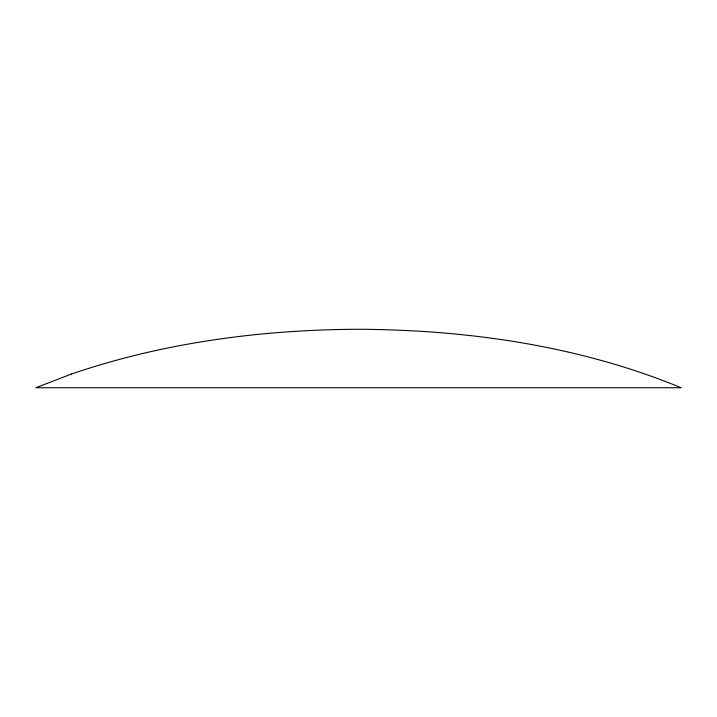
<?xml version="1.0" encoding="UTF-8"?>
<svg xmlns="http://www.w3.org/2000/svg" width="717" height="717" viewBox="0 0 717 717"><rect width="100%" height="100%" fill="white"/><g stroke="black" fill="none" stroke-linecap="round" stroke-linejoin="round"><path stroke-width="1.08" d="M71.494 374.032L35.85 387.736L681.15 387.736C579.219 345.737 468.228 329.883 358.5 329.264C261.355 329.695 163.637 342.502 71.494 374.032"/></g></svg>
